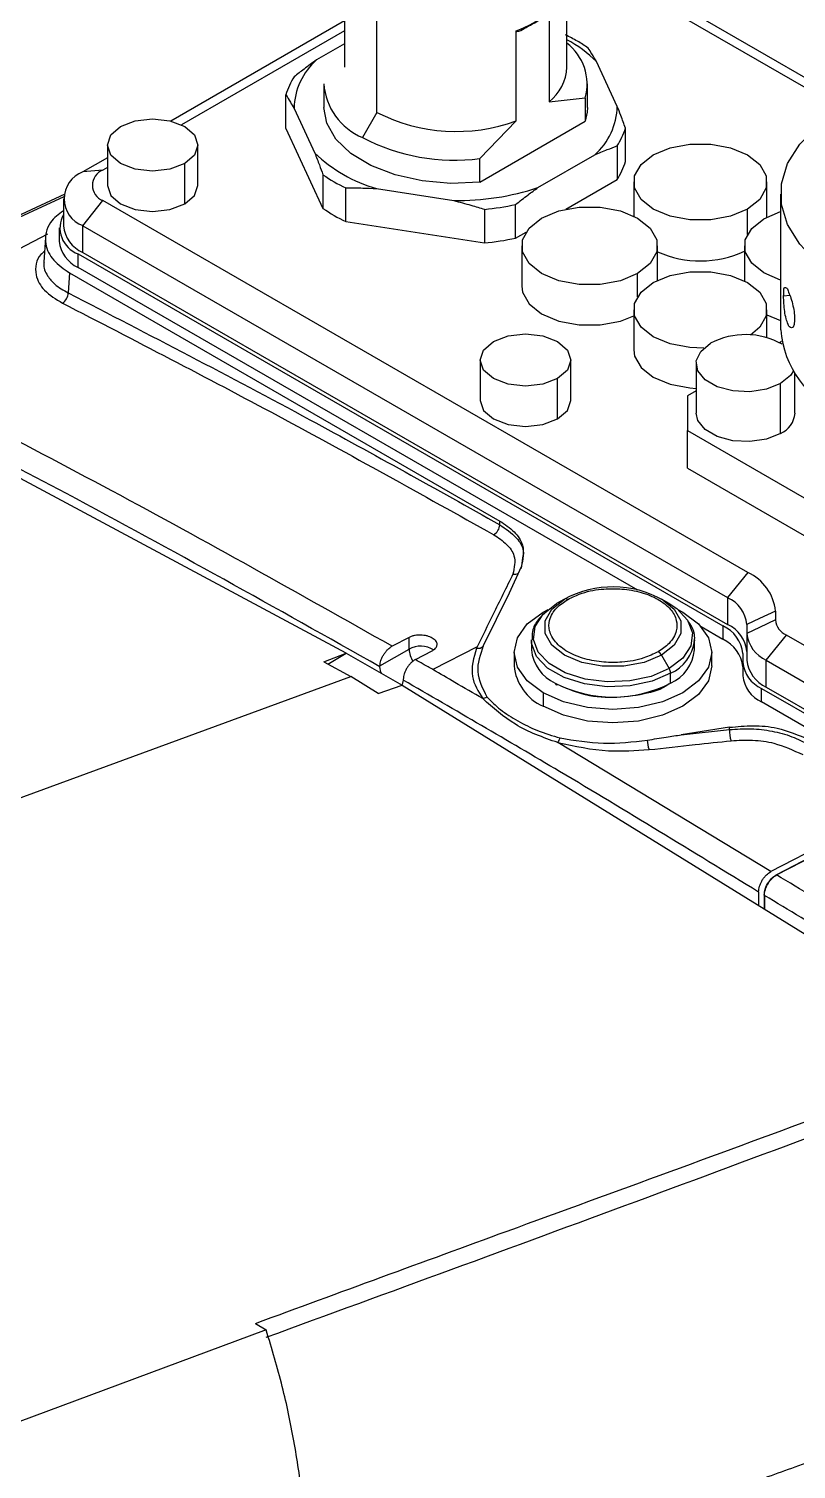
# Model space of a CAD drawing. Header units: millimetres. Extents: x 126 to 938, y 244 to 707.
# Drawn here: x 312.377 to 314.705, y 583.581 to 587.955 of the extents above; entities that cross this region are included whole.
import ezdxf

# ---------------------------------------------------------------- set-up
doc = ezdxf.new("R2010")
doc.units = ezdxf.units.MM

msp = doc.modelspace()

# ---------------------------------------------------------------- linework, layer by layer
at = {"color": 7, "linetype": 'Continuous', "lineweight": 25}
for p, q in [((313.334, 588.2219), (313.334, 587.8391)), ((314.009, 587.8391), (314.009, 588.2219)), ((314.8717, 587.7258), (314.0251, 588.2146)), ((314.0212, 588.187), (314.8459, 587.7109)), ((313.4329, 587.7013), (313.4329, 588.0841)), ((313.9549, 588.0068), (313.9549, 587.7332)), ((313.334, 587.9789), (312.8076, 587.675)), ((313.334, 587.949), (312.8396, 587.6636)), ((313.8549, 587.6755), (313.8549, 587.949)), ((313.334, 587.9095), (313.2496, 587.8608)), ((314.1619, 587.7197), (314.0989, 587.8554)), ((313.2715, 587.788), (313.2715, 587.7166)), ((314.0715, 587.7166), (314.0715, 587.788)), ((313.1564, 587.6527), (313.1564, 587.7547)), ((313.9549, 587.7332), (314.0647, 587.7456)), ((314.0647, 587.7456), (314.0647, 587.6742)), ((313.1812, 587.7135), (313.2442, 587.5778)), ((313.4329, 587.7013), (313.3887, 587.6248)), ((313.1564, 587.6527), (313.2691, 587.4099)), ((313.7451, 587.5611), (313.8549, 587.6755)), ((313.7451, 587.4896), (314.0647, 587.6742)), ((314.1867, 587.5519), (314.1867, 587.6539)), ((312.6148, 587.6023), (312.6148, 587.4798)), ((312.8898, 587.4798), (312.8898, 587.6023)), ((314.1613, 587.5993), (314.1613, 587.4972)), ((312.6148, 587.5637), (312.5402, 587.5206)), ((312.8495, 587.4237), (312.8495, 587.5462)), ((313.7451, 587.4896), (313.7451, 587.5611)), ((313.9214, 587.473), (314.0935, 587.5724)), ((312.6014, 587.5261), (312.5402, 587.5206)), ((312.6148, 587.5338), (312.6014, 587.5261)), ((313.2691, 587.512), (313.2691, 587.4099)), ((313.3384, 587.3699), (313.3384, 587.472)), ((313.4311, 587.4699), (313.6661, 587.4335)), ((314.0059, 587.4075), (314.1613, 587.4972)), ((314.2119, 587.49), (314.2119, 587.3865)), ((314.6161, 587.3836), (314.6161, 587.49)), ((312.4862, 587.4528), (312.2271, 587.3331)), ((312.4831, 587.4448), (312.2369, 587.3311)), ((312.4816, 587.439), (312.4816, 587.3573)), ((312.5402, 587.3573), (312.6014, 587.4335)), ((314.5581, 586.304), (312.6014, 587.4335)), ((313.8535, 587.3195), (313.8535, 587.4216)), ((314.6577, 587.4534), (314.6577, 587.0411)), ((313.7589, 587.407), (313.7589, 587.3049)), ((314.5569, 587.3307), (314.5569, 587.4075)), ((314.607, 587.3786), (314.6577, 587.4)), ((311.7818, 586.9925), (312.4346, 587.3322)), ((312.4689, 587.3512), (312.4689, 587.3104)), ((312.5402, 587.3573), (314.4969, 586.2278)), ((312.5402, 587.2757), (312.5402, 587.3573)), ((313.3384, 587.3699), (313.7589, 587.3049)), ((313.8535, 587.3195), (313.8853, 587.3379)), ((312.4267, 587.3215), (312.4222, 587.2469)), ((313.8722, 587.2961), (313.8722, 587.1737)), ((314.2841, 587.1916), (314.2841, 587.2961)), ((314.5478, 587.2961), (314.5478, 587.1897)), ((312.526, 587.2716), (314.4827, 586.142)), ((312.526, 587.2308), (312.526, 587.2716)), ((312.5402, 587.2757), (314.4969, 586.1461)), ((312.4998, 587.2145), (312.4961, 587.1533)), ((312.4998, 587.2145), (313.806, 586.4604)), ((314.2246, 586.2502), (312.526, 587.2308)), ((314.2238, 587.1416), (314.2238, 587.2121)), ((314.6666, 587.1438), (314.6854, 587.1468)), ((314.2119, 587.1022), (314.2119, 586.9798)), ((314.6161, 587.0171), (314.6161, 587.1022)), ((314.6161, 587.0862), (314.6577, 587.0698)), ((313.3395, 586.0597), (311.5418, 587.0238)), ((314.6455, 585.3856), (317.7345, 586.9929)), ((314.6607, 587.0059), (314.654, 587.002)), ((313.7462, 586.9492), (313.7462, 586.8267)), ((314.0212, 586.8267), (314.0212, 586.9492)), ((314.4012, 586.939), (314.4012, 586.7879)), ((313.9809, 586.7706), (313.9809, 586.893)), ((314.7012, 586.7879), (314.7012, 586.9091)), ((314.4012, 586.856), (314.3746, 586.8407)), ((314.6573, 586.7267), (314.6573, 586.8778)), ((314.3746, 586.8407), (314.3746, 586.7351)), ((314.3746, 586.7351), (315.1888, 586.2651)), ((314.3746, 586.6208), (314.3746, 586.7351)), ((314.3746, 586.6208), (314.9765, 586.2733)), ((316.8122, 586.5324), (314.6279, 585.3958)), ((316.825, 586.5207), (314.6449, 585.3864)), ((313.8055, 586.4494), (313.806, 586.4604)), ((313.8707, 586.3211), (313.8336, 586.2412)), ((313.8742, 586.3489), (313.8704, 586.3158)), ((314.5581, 586.304), (314.4969, 586.2278)), ((313.8336, 586.2412), (313.7556, 586.081)), ((314.0015, 586.2232), (313.978, 586.2096)), ((314.3197, 586.2096), (314.2962, 586.2232)), ((314.3454, 586.1921), (314.361, 586.1837)), ((314.4969, 586.2278), (314.4969, 586.1461)), ((314.5554, 586.1461), (314.5554, 586.1193)), ((314.642, 586.187), (314.642, 586.1602)), ((313.5301, 586.107), (313.4788, 586.0803)), ((313.5301, 586.0715), (313.5301, 586.107)), ((314.4827, 586.1012), (314.4166, 586.1394)), ((314.4827, 586.142), (314.4827, 586.1012)), ((314.5554, 586.1193), (314.5554, 586.0377)), ((314.614, 586.0377), (314.6752, 586.1139)), ((314.8995, 585.9844), (314.6752, 586.1139)), ((313.2713, 586.0324), (313.3395, 586.0597)), ((313.2842, 586.0254), (313.3395, 586.0597)), ((313.3395, 586.0597), (313.5092, 585.9617)), ((313.4418, 586.0205), (313.5301, 586.0715)), ((313.5495, 586.0397), (313.6008, 586.0664)), ((313.7367, 586.0789), (313.6026, 586.0091)), ((313.8488, 586.0613), (313.8488, 586.0205)), ((313.9013, 586.0994), (313.9013, 586.0694)), ((314.3963, 586.0694), (314.3963, 586.0994)), ((314.3963, 586.0994), (314.3963, 586.0964)), ((314.4488, 586.0205), (314.4488, 586.0613)), ((314.5428, 586.0584), (314.5428, 586.0316)), ((313.2713, 586.0324), (313.3537, 585.9882)), ((314.2962, 586.0531), (314.3197, 586.0123)), ((314.5428, 586.0316), (314.5428, 585.9907)), ((314.614, 586.0377), (314.8383, 585.9082)), ((314.614, 585.956), (314.614, 586.0377)), ((311.4854, 585.3019), (313.3537, 585.9882)), ((313.4361, 585.9372), (313.3537, 585.9882)), ((314.3239, 585.9684), (314.3239, 585.9984)), ((313.4361, 585.9372), (313.5092, 585.9617)), ((313.5092, 585.9617), (315.3069, 584.8502)), ((313.9367, 585.9388), (313.9367, 585.898)), ((314.5999, 585.9519), (314.8241, 585.8225)), ((314.5999, 585.9111), (314.5999, 585.9519)), ((314.614, 585.956), (314.8383, 585.8266)), ((314.8241, 585.7817), (314.5999, 585.9111)), ((314.5024, 585.834), (314.3562, 585.8114)), ((314.3562, 585.8114), (314.5023, 585.8272)), ((314.5023, 585.8272), (314.5024, 585.834)), ((314.6279, 585.3958), (313.9815, 585.7875)), ((314.646, 585.3858), (314.6449, 585.3864)), ((314.5908, 585.3336), (314.5908, 585.293)), ((314.6078, 585.3242), (314.6078, 585.2824)), ((314.6085, 585.3234), (314.6085, 585.2821)), ((313.0968, 584.004), (312.2981, 583.707)), ((313.0642, 584.0241), (313.0968, 584.004))]:
    msp.add_line(p, q, dxfattribs=at)
at = {"color": 7, "linetype": 'Continuous', "lineweight": 25, "flags": 128}
for points in [[(312.6551, 587.6584), (312.6997, 587.6756), (312.7523, 587.6817), (312.8049, 587.6756), (312.8495, 587.6584), (312.8793, 587.6327), (312.8898, 587.6023), (312.8793, 587.5719), (312.8495, 587.5462)], [(313.7451, 587.4896), (313.6572, 587.4858), (313.57, 587.4932), (313.4878, 587.5115), (313.4145, 587.5397), (313.3536, 587.5764), (313.3082, 587.62), (313.2804, 587.6683), (313.2715, 587.7166)], [(314.0715, 587.7166), (314.0707, 587.7019), (314.0647, 587.6742)], [(314.7462, 587.2688), (314.716, 587.3015), (314.6789, 587.3604), (314.6601, 587.4221), (314.6601, 587.4847), (314.6789, 587.5464), (314.716, 587.6053), (314.7703, 587.6595), (314.84, 587.7075)], [(312.8495, 587.5462), (312.8049, 587.529), (312.7523, 587.5229), (312.6997, 587.529), (312.6551, 587.5462), (312.6253, 587.5719), (312.6148, 587.6023), (312.6253, 587.6327), (312.6551, 587.6584)], [(314.2711, 587.5725), (314.3223, 587.594), (314.3824, 587.6053), (314.4456, 587.6053), (314.5058, 587.594), (314.5569, 587.5725), (314.5941, 587.543), (314.6136, 587.5083), (314.6136, 587.4718), (314.5941, 587.4371), (314.5569, 587.4075)], [(314.5569, 587.4075), (314.5058, 587.3861), (314.4456, 587.3748), (314.3824, 587.3748), (314.3223, 587.3861), (314.2711, 587.4075), (314.234, 587.4371), (314.2144, 587.4718), (314.2144, 587.5083), (314.234, 587.543), (314.2711, 587.5725)], [(312.6148, 587.4798), (312.6253, 587.4494), (312.6551, 587.4237), (312.6997, 587.4065), (312.7523, 587.4004), (312.8049, 587.4065), (312.8495, 587.4237)], [(312.8495, 587.4237), (312.8793, 587.4494), (312.8898, 587.4798)], [(314.2238, 587.2121), (314.1716, 587.1902), (314.1104, 587.1787), (314.0459, 587.1787), (313.9846, 587.1902), (313.9325, 587.2121), (313.8946, 587.2422), (313.8747, 587.2775), (313.8747, 587.3147), (313.8946, 587.3501), (313.9325, 587.3802)], [(313.9325, 587.3802), (313.9846, 587.4021), (314.0459, 587.4136), (314.1104, 587.4136), (314.1716, 587.4021), (314.2238, 587.3802), (314.2616, 587.3501), (314.2816, 587.3147), (314.2816, 587.2775), (314.2616, 587.2422), (314.2238, 587.2121)], [(314.6577, 587.1923), (314.607, 587.2137), (314.5698, 587.2432), (314.5503, 587.2779), (314.5503, 587.3144), (314.5698, 587.3491), (314.607, 587.3786)], [(314.2711, 587.1847), (314.3223, 587.2062), (314.3824, 587.2175), (314.4456, 587.2175), (314.5058, 587.2062), (314.5569, 587.1847), (314.5941, 587.1552), (314.6136, 587.1205), (314.6136, 587.084), (314.5941, 587.0493), (314.5657, 587.0252)], [(313.8722, 587.1737), (313.8747, 587.1551), (313.8946, 587.1197), (313.9325, 587.0896), (313.9846, 587.0677), (314.0459, 587.0562), (314.1104, 587.0562), (314.1716, 587.0677), (314.2119, 587.0833)], [(314.425, 586.9858), (314.3824, 586.987), (314.3223, 586.9983), (314.2711, 587.0198), (314.234, 587.0493), (314.2144, 587.084), (314.2144, 587.1205), (314.234, 587.1552), (314.2711, 587.1847)], [(313.7865, 587.0053), (313.8311, 587.0225), (313.8837, 587.0285), (313.9363, 587.0225), (313.9809, 587.0053), (314.0107, 586.9795), (314.0212, 586.9492), (314.0107, 586.9188), (313.9809, 586.893)], [(313.9809, 586.893), (313.9363, 586.8758), (313.8837, 586.8698), (313.8311, 586.8758), (313.7865, 586.893), (313.7566, 586.9188), (313.7462, 586.9492), (313.7566, 586.9795), (313.7865, 587.0053)], [(314.2119, 586.9798), (314.2144, 586.9615), (314.234, 586.9268), (314.2711, 586.8973), (314.3223, 586.8758), (314.3824, 586.8645), (314.4012, 586.8633)], [(314.6573, 586.8778), (314.6146, 586.8605), (314.5643, 586.8527), (314.5124, 586.8553), (314.4652, 586.8681), (314.4283, 586.8893), (314.4063, 586.9166), (314.4018, 586.9465), (314.4152, 586.9756), (314.4451, 587.0002)], [(314.6962, 586.9167), (314.6871, 586.9024), (314.6573, 586.8778)], [(313.7462, 586.8267), (313.7566, 586.7963), (313.7865, 586.7706), (313.8311, 586.7534), (313.8837, 586.7473), (313.9363, 586.7534), (313.9809, 586.7706)], [(313.9809, 586.7706), (314.0107, 586.7963), (314.0212, 586.8267)], [(314.6573, 586.7267), (314.6146, 586.7094), (314.5643, 586.7017), (314.5124, 586.7043), (314.4652, 586.717), (314.4283, 586.7383), (314.4063, 586.7655), (314.4012, 586.7879)], [(313.9367, 585.9388), (313.889, 585.9747), (313.8591, 586.0165), (313.8488, 586.0613), (313.8591, 586.1061), (313.889, 586.1479), (313.9367, 586.1837), (313.9523, 586.1921)], [(314.3197, 586.0123), (314.2647, 585.9885), (314.2002, 585.9747), (314.1316, 585.9718), (314.0644, 585.9803), (314.004, 585.9993), (313.9554, 586.0274), (313.9224, 586.0622), (313.9078, 586.101), (313.9127, 586.1406), (313.9368, 586.1778), (313.978, 586.2096)], [(314.2962, 586.0531), (314.2434, 586.031), (314.1814, 586.0194), (314.1163, 586.0194), (314.0543, 586.031), (314.0015, 586.0531), (313.9632, 586.0835), (313.9431, 586.1193), (313.9431, 586.157), (313.9632, 586.1928), (314.0015, 586.2232)], [(314.3008, 586.2204), (314.3345, 586.1928), (314.3546, 586.157), (314.3546, 586.1193), (314.3345, 586.0835), (314.2962, 586.0531)], [(314.3197, 586.2096), (314.3423, 586.1946), (314.3753, 586.1597), (314.3899, 586.1209), (314.385, 586.0813), (314.3609, 586.0441), (314.3197, 586.0123)], [(314.361, 586.1837), (314.4087, 586.1479), (314.4386, 586.1061), (314.4488, 586.0613), (314.4386, 586.0165), (314.4087, 585.9747), (314.361, 585.9388), (314.2988, 585.9113), (314.2265, 585.894), (314.1488, 585.8881), (314.0712, 585.894), (313.9988, 585.9113), (313.9367, 585.9388)], [(314.642, 586.187), (314.5935, 586.1641), (314.5554, 586.1461)], [(314.642, 586.1602), (314.5935, 586.1373), (314.5554, 586.1193)], [(313.7367, 586.0789), (313.7355, 586.0764), (313.7345, 586.0745)], [(314.3239, 585.9984), (314.2675, 585.974), (314.2015, 585.9598), (314.1312, 585.9569), (314.0624, 585.9656), (314.0005, 585.985), (313.9507, 586.0138), (313.917, 586.0495), (313.902, 586.0892), (313.9013, 586.0997)], [(313.4462, 585.9981), (313.4451, 586.0012), (313.4418, 586.018)], [(314.4488, 586.0205), (314.4386, 585.9756), (314.4087, 585.9339), (314.361, 585.898), (314.2988, 585.8705), (314.2265, 585.8532), (314.1488, 585.8473), (314.0712, 585.8532), (313.9988, 585.8705), (313.9367, 585.898)], [(313.5124, 585.9775), (313.5092, 585.9644), (313.508, 585.9624)]]:
    msp.add_lwpolyline(points, dxfattribs=at)
at = {"color": 7, "linetype": 'Continuous', "lineweight": 25}
for centre, radius, start, end in [((313.7494, 588.2473), 0.3164, 289.4792, 310.5194), ((313.7762, 587.4577), 0.5307, 60.0624, 64.4869), ((313.8291, 587.5851), 0.3819, 45.0593, 61.8895), ((313.913, 587.7873), 0.1573, 344.6198, 52.3941), ((313.8133, 587.5221), 0.4564, 55.1598, 60.0696), ((313.3836, 587.7091), 0.2024, 131.4382, 178.7647), ((313.3584, 587.6942), 0.2109, 146.8933, 163.3137), ((313.8677, 587.8446), 0.1415, 308.0693, 357.7546), ((313.4633, 587.8019), 0.1922, 184.1428, 247.1776), ((313.6735, 588.1721), 0.5287, 242.9311, 290.0656), ((313.9595, 587.7241), 0.2024, 311.4373, 358.7655), ((313.9848, 587.7145), 0.2108, 326.8856, 343.314), ((313.6686, 588.1618), 0.6056, 242.4739, 277.256), ((313.5602, 587.9094), 0.4581, 226.38, 253.6265), ((313.9847, 587.6124), 0.2109, 326.8913, 343.3131), ((312.5712, 587.439), 0.0873, 110.7834, 249.2166), ((312.619, 587.4798), 0.0495, 110.7835, 249.2165), ((313.5486, 587.9162), 0.4915, 235.3354, 244.6718), ((313.6758, 588.2156), 0.7821, 269.2882, 288.2984), ((313.6776, 588.2459), 0.8429, 275.5359, 282.0494), ((312.5552, 587.3505), 0.0841, 151.0597, 249.7283), ((313.5486, 587.8142), 0.4915, 235.3354, 244.6718), ((312.5817, 587.3673), 0.1006, 185.6931, 245.628), ((312.5665, 587.3201), 0.0981, 185.6934, 245.6297), ((313.6778, 588.1422), 0.8412, 275.5296, 282.0557), ((314.4139, 587.5636), 0.3135, 245.5469, 295.2923), ((312.4596, 587.1536), 0.0365, 301.2997, 359.5704), ((314.5509, 586.8019), 0.2247, 60.2683, 118.0877), ((314.9614, 587.0665), 0.3047, 184.7824, 246.5379), ((314.63, 586.7926), 0.0714, 292.4726, 356.2076), ((313.7676, 586.4514), 0.0379, 300.9737, 356.9078), ((313.8501, 586.323), 0.0241, 258.9599, 298.787), ((314.4986, 586.1727), 0.1441, 5.6932, 65.6273), ((314.1487, 585.9512), 0.3092, 60.5305, 118.4128), ((314.0057, 586.214), 0.0101, 54.4523, 114.2466), ((314.4553, 586.1361), 0.1006, 5.6999, 65.6212), ((314.4553, 586.0545), 0.1006, 5.6931, 65.628), ((314.6988, 586.1658), 0.057, 185.6911, 245.6292), ((314.4402, 586.0481), 0.1031, 5.6944, 65.6234), ((314.6555, 586.1293), 0.1006, 185.6981, 245.6216), ((313.5653, 586.0078), 0.0727, 57.1271, 118.9317), ((313.606, 586.075), 0.076, 182.6683, 212.5852), ((313.7394, 586.0961), 0.0222, 257.3112, 316.9215), ((314.0252, 586.0818), 0.1245, 185.6974, 245.6232), ((314.2709, 586.0391), 0.0289, 28.8846, 58.0177), ((314.2737, 586.1113), 0.1235, 293.9681, 353.0725), ((314.2725, 586.0818), 0.1245, 294.3778, 354.3016), ((314.4402, 586.0073), 0.1031, 5.6922, 65.6256), ((313.9987, 586.0352), 0.1506, 185.6285, 245.6904), ((314.6403, 586.0413), 0.0981, 185.6915, 245.6276), ((314.6555, 586.0477), 0.1006, 185.6936, 245.6261), ((314.295, 585.9974), 0.0288, 1.9588, 31.1517), ((314.6403, 586.0005), 0.0981, 185.6938, 245.6253), ((313.7474, 585.9517), 0.031, 281.878, 307.0861), ((314.1488, 586.3062), 0.3804, 242.6105, 297.3895), ((313.9781, 585.9677), 0.00437, 170.7784, 309.213), ((313.9403, 585.8164), 0.0504, 324.8637, 343.0518), ((314.5856, 585.8227), 0.0834, 176.8802, 200.6), ((314.3338, 585.7951), 0.0807, 179.9926, 200.9507)]:
    msp.add_arc(centre, radius, start, end, dxfattribs=at)
for points, knots in [([(313.8549, 587.949), (313.8549, 587.9489), (313.8549, 587.9486), (313.8551, 587.9481), (313.8559, 587.9474), (313.8651, 587.9474), (313.881, 587.9571), (313.9052, 587.9698), (313.9268, 587.9828), (313.9426, 587.9934), (313.9504, 587.9998), (313.9539, 588.004), (313.9547, 588.0056), (313.9549, 588.0063), (313.9549, 588.0066), (313.9549, 588.0068)], [0, 0, 0, 0, 0.003476, 0.006635, 0.012923, 0.031088, 0.223825, 0.471952, 0.725256, 0.856909, 0.951399, 0.981027, 0.991666, 0.996074, 1, 1, 1, 1]), ([(314.0989, 587.8554), (314.0943, 587.8634), (314.0863, 587.8774), (314.0777, 587.8909), (314.074, 587.8967)], [0, 0, 0, 0, 0.574866, 1, 1, 1, 1]), ([(313.2496, 587.8608), (313.2369, 587.8515), (313.2139, 587.8349), (313.1916, 587.8172), (313.1818, 587.8094)], [0, 0, 0, 0, 0.556112, 1, 1, 1, 1]), ([(313.1564, 587.7547), (313.1611, 587.7474), (313.1697, 587.7338), (313.1776, 587.7198), (313.1812, 587.7135)], [0, 0, 0, 0, 0.544959, 1, 1, 1, 1]), ([(314.1867, 587.6539), (314.1821, 587.6665), (314.1741, 587.6885), (314.1655, 587.7103), (314.1619, 587.7197)], [0, 0, 0, 0, 0.568639, 1, 1, 1, 1]), ([(314.0935, 587.5724), (314.1061, 587.5778), (314.1285, 587.5874), (314.1514, 587.5957), (314.1613, 587.5993)], [0, 0, 0, 0, 0.565254, 1, 1, 1, 1]), ([(313.2442, 587.5778), (313.2489, 587.5657), (313.2575, 587.5439), (313.2655, 587.5219), (313.2691, 587.512)], [0, 0, 0, 0, 0.551404, 1, 1, 1, 1]), ([(313.3384, 587.472), (313.3556, 587.472), (313.3866, 587.4721), (313.4175, 587.4706), (313.4311, 587.4699)], [0, 0, 0, 0, 0.558316, 1, 1, 1, 1]), ([(313.8535, 587.4216), (313.8661, 587.4315), (313.8883, 587.4491), (313.9114, 587.4658), (313.9214, 587.473)], [0, 0, 0, 0, 0.563905, 1, 1, 1, 1]), ([(313.6661, 587.4335), (313.6835, 587.429), (313.7146, 587.4208), (313.7453, 587.4112), (313.7589, 587.407)], [0, 0, 0, 0, 0.5592874, 1, 1, 1, 1]), ([(312.4816, 587.4022), (312.4671, 587.3919), (312.4342, 587.3684), (312.4196, 587.3045), (312.4503, 587.2479), (312.4827, 587.226), (312.4998, 587.2145)], [0, 0, 0, 0, 0.2221941, 0.5063257, 0.739495, 1, 1, 1, 1]), ([(312.4241, 587.2787), (312.4203, 587.2758), (312.3995, 587.2604), (312.391, 587.2089), (312.424, 587.1548), (312.459, 587.134), (312.4785, 587.1224)], [0, 0, 0, 0, 0.072216, 0.390357, 0.658963, 1, 1, 1, 1]), ([(312.423, 587.2468), (312.4227, 587.2453), (312.4195, 587.2311), (312.4314, 587.2052), (312.4576, 587.175), (312.4818, 587.1614), (312.4961, 587.1533)], [0, 0, 0, 0, 0.037287, 0.344957, 0.612778, 1, 1, 1, 1]), ([(312.4961, 587.1533), (312.7413, 587.0263), (313.1814, 586.7984), (313.6139, 586.5565), (313.8055, 586.4494)], [0, 0, 0, 0, 0.557171, 1, 1, 1, 1]), ([(314.6666, 587.1438), (314.667, 587.1488), (314.6676, 587.1566), (314.6675, 587.1704), (314.6775, 587.1691), (314.6808, 587.1566), (314.6882, 587.1415), (314.6938, 587.1198), (314.6988, 587.0972), (314.6996, 587.0816), (314.7, 587.0742)], [0, 0, 0, 0, 0.129914, 0.200792, 0.234326, 0.320541, 0.462566, 0.640711, 0.828681, 1, 1, 1, 1]), ([(312.4785, 587.1224), (312.6973, 587.0093), (313.1372, 586.7818), (313.5697, 586.5403), (313.7871, 586.4189)], [0, 0, 0, 0, 0.497137, 1, 1, 1, 1]), ([(314.7, 587.0742), (314.6997, 587.0688), (314.6993, 587.0601), (314.6959, 587.047), (314.6845, 587.0474), (314.6791, 587.06), (314.6734, 587.0758), (314.6697, 587.0977), (314.6672, 587.1207), (314.6668, 587.1363), (314.6666, 587.1438)], [0, 0, 0, 0, 0.12795, 0.205286, 0.253841, 0.340593, 0.477495, 0.649551, 0.832642, 1, 1, 1, 1]), ([(313.4788, 586.0803), (313.1966, 586.2394), (312.637, 586.5549), (312.0652, 586.8475), (311.7818, 586.9925)], [0, 0, 0, 0, 0.504423, 1, 1, 1, 1]), ([(313.4418, 586.018), (313.1262, 586.1957), (312.5663, 586.5107), (311.9942, 586.8028), (311.7447, 586.9302)], [0, 0, 0, 0, 0.563816, 1, 1, 1, 1]), ([(313.806, 586.4604), (313.821, 586.4504), (313.8493, 586.4315), (313.8836, 586.3825), (313.8754, 586.3436), (313.8707, 586.3211)], [0, 0, 0, 0, 0.324119, 0.608232, 1, 1, 1, 1]), ([(313.7871, 586.4189), (313.8008, 586.41), (313.8258, 586.3937), (313.8568, 586.3518), (313.8496, 586.3186), (313.8455, 586.2993)], [0, 0, 0, 0, 0.336552, 0.616442, 1, 1, 1, 1]), ([(313.8055, 586.4494), (313.8232, 586.4372), (313.8528, 586.4169), (313.8799, 586.3774), (313.8756, 586.3558), (313.8742, 586.3489)], [0, 0, 0, 0, 0.5023089, 0.8407641, 1, 1, 1, 1]), ([(313.8455, 586.2993), (313.8252, 586.2582), (313.7889, 586.1848), (313.7527, 586.1113), (313.7367, 586.0789)], [0, 0, 0, 0, 0.559574, 1, 1, 1, 1]), ([(314.0115, 586.2222), (314.026, 586.2292), (314.0606, 586.2458), (314.1173, 586.2553), (314.1777, 586.2555), (314.2339, 586.2458), (314.2848, 586.2257), (314.3232, 586.1968), (314.3436, 586.1616), (314.3436, 586.1222), (314.3217, 586.0872), (314.2978, 586.0713), (314.2862, 586.0637)], [0, 0, 0, 0, 0.098167, 0.23578, 0.348391, 0.468947, 0.584167, 0.681999, 0.759647, 0.824664, 0.91474, 1, 1, 1, 1]), ([(314.2862, 586.0637), (314.2717, 586.0567), (314.2371, 586.0401), (314.1804, 586.0306), (314.12, 586.0304), (314.0638, 586.0401), (314.0129, 586.0602), (313.9745, 586.0891), (313.9541, 586.1242), (313.9541, 586.1637), (313.976, 586.1987), (313.9999, 586.2145), (314.0115, 586.2222)], [0, 0, 0, 0, 0.098173, 0.235781, 0.348391, 0.468945, 0.584168, 0.681994, 0.759641, 0.824656, 0.914732, 1, 1, 1, 1]), ([(313.9398, 586.1788), (313.9335, 586.173), (313.9176, 586.1583), (313.9032, 586.13), (313.9033, 586.1084), (313.9033, 586.0999)], [0, 0, 0, 0, 0.2852286, 0.7183618, 1, 1, 1, 1]), ([(314.3953, 586.0958), (314.3957, 586.0976), (314.3989, 586.1122), (314.3919, 586.1354), (314.38, 586.1518), (314.3758, 586.1577)], [0, 0, 0, 0, 0.080261, 0.672294, 1, 1, 1, 1]), ([(313.6008, 586.0664), (313.6035, 586.068), (313.6081, 586.0707), (313.6137, 586.077), (313.6161, 586.0842), (313.6147, 586.0912), (313.6103, 586.0986), (313.6002, 586.1063), (313.5875, 586.1111), (313.5754, 586.1134), (313.5632, 586.1144), (313.551, 586.1136), (313.5391, 586.111), (313.5331, 586.1083), (313.5301, 586.107)], [0, 0, 0, 0, 0.074276, 0.129502, 0.202131, 0.248232, 0.297194, 0.408722, 0.546431, 0.624318, 0.705853, 0.842351, 0.920342, 1, 1, 1, 1]), ([(313.4418, 586.0205), (313.4426, 586.0262), (313.4438, 586.0351), (313.4486, 586.0467), (313.4534, 586.0555), (313.4592, 586.0636), (313.4671, 586.0726), (313.4743, 586.0773), (313.4788, 586.0803)], [0, 0, 0, 0, 0.2343072, 0.3710528, 0.5101073, 0.6475481, 0.7798359, 1, 1, 1, 1]), ([(313.7345, 586.0745), (313.7262, 586.0451), (313.7107, 585.9908), (313.7402, 585.9433), (313.7538, 585.9214)], [0, 0, 0, 0, 0.539679, 1, 1, 1, 1]), ([(313.7556, 586.081), (313.7464, 586.0549), (313.7276, 586.0021), (313.7532, 585.9522), (313.7662, 585.927)], [0, 0, 0, 0, 0.494308, 1, 1, 1, 1]), ([(313.4418, 586.018), (313.4418, 586.0185), (313.4418, 586.0193), (313.4418, 586.0201), (313.4418, 586.0205)], [0, 0, 0, 0, 0.560939, 1, 1, 1, 1]), ([(313.5495, 586.0397), (313.545, 586.0367), (313.5378, 586.032), (313.5298, 586.023), (313.524, 586.0148), (313.5192, 586.0059), (313.5145, 585.9943), (313.5133, 585.9853), (313.5125, 585.9797)], [0, 0, 0, 0, 0.220506, 0.353371, 0.490622, 0.630182, 0.766452, 1, 1, 1, 1]), ([(313.6026, 586.0091), (313.5927, 586.0149), (313.575, 586.025), (313.5573, 586.0352), (313.5495, 586.0397)], [0, 0, 0, 0, 0.560104, 1, 1, 1, 1]), ([(313.5125, 585.9797), (313.5125, 585.9793), (313.5124, 585.9785), (313.5124, 585.9778), (313.5124, 585.9775)], [0, 0, 0, 0, 0.5674058, 1, 1, 1, 1]), ([(314.5908, 585.3336), (314.3901, 585.4566), (314.0331, 585.6755), (313.6709, 585.8856), (313.5124, 585.9775)], [0, 0, 0, 0, 0.562306, 1, 1, 1, 1]), ([(313.7538, 585.9214), (313.7256, 585.9378), (313.6752, 585.9671), (313.6248, 585.9963), (313.6026, 586.0091)], [0, 0, 0, 0, 0.560404, 1, 1, 1, 1]), ([(313.7662, 585.927), (313.7794, 585.9134), (313.8074, 585.8849), (313.861, 585.8526), (313.9208, 585.8215), (313.9654, 585.8085), (313.9885, 585.8018)], [0, 0, 0, 0, 0.219441, 0.46209, 0.72139, 1, 1, 1, 1]), ([(314.3197, 585.9668), (314.3188, 585.966), (314.2978, 585.9479), (314.2373, 585.9326), (314.1495, 585.9204), (314.0581, 585.9296), (314.005, 585.9535), (313.9809, 585.9643)], [0, 0, 0, 0, 0.0110126, 0.2356294, 0.5055064, 0.7753792, 1, 1, 1, 1]), ([(313.9815, 585.7875), (313.937, 585.8033), (313.8523, 585.8333), (313.7855, 585.8931), (313.7538, 585.9214)], [0, 0, 0, 0, 0.526723, 1, 1, 1, 1]), ([(313.9885, 585.8018), (314.0323, 585.7945), (314.1202, 585.78), (314.2087, 585.79), (314.2532, 585.7951)], [0, 0, 0, 0, 0.497866, 1, 1, 1, 1]), ([(314.2532, 585.7951), (314.2724, 585.7982), (314.3067, 585.8037), (314.3411, 585.809), (314.3562, 585.8114)], [0, 0, 0, 0, 0.559749, 1, 1, 1, 1]), ([(314.5023, 585.8272), (314.5243, 585.8287), (314.5675, 585.8316), (314.6314, 585.8235), (314.6911, 585.8084), (314.7266, 585.7901), (314.7435, 585.7813)], [0, 0, 0, 0, 0.264276, 0.520588, 0.771428, 1, 1, 1, 1]), ([(314.5024, 585.834), (314.5261, 585.8364), (314.5743, 585.8412), (314.6577, 585.8335), (314.712, 585.8102), (314.7437, 585.7967)], [0, 0, 0, 0, 0.288825, 0.585909, 1, 1, 1, 1]), ([(314.5075, 585.7934), (314.5292, 585.7945), (314.5727, 585.7969), (314.6476, 585.7868), (314.696, 585.7644), (314.7245, 585.7512)], [0, 0, 0, 0, 0.290979, 0.582227, 1, 1, 1, 1]), ([(313.9815, 585.7875), (314.0326, 585.7767), (314.1241, 585.7573), (314.2173, 585.7635), (314.2585, 585.7662)], [0, 0, 0, 0, 0.5584389, 1, 1, 1, 1]), ([(314.2585, 585.7662), (314.305, 585.7713), (314.388, 585.7804), (314.471, 585.7894), (314.5075, 585.7934)], [0, 0, 0, 0, 0.560031, 1, 1, 1, 1]), ([(314.5908, 585.3336), (314.5909, 585.3365), (314.5912, 585.3425), (314.5935, 585.3515), (314.5969, 585.3607), (314.6016, 585.3697), (314.6074, 585.3781), (314.6156, 585.3877), (314.6231, 585.3926), (314.6279, 585.3958)], [0, 0, 0, 0, 0.11493, 0.239015, 0.3697062, 0.5032596, 0.6418225, 0.77554, 1, 1, 1, 1]), ([(314.6078, 585.3242), (314.6086, 585.3305), (314.6101, 585.3444), (314.6193, 585.3621), (314.6305, 585.3766), (314.6392, 585.3826), (314.6432, 585.3854)], [0, 0, 0, 0, 0.258075, 0.567223, 0.802972, 1, 1, 1, 1]), ([(314.6085, 585.3234), (314.6086, 585.3263), (314.6089, 585.3323), (314.6112, 585.3413), (314.6146, 585.3505), (314.6192, 585.3593), (314.6248, 585.3676), (314.6312, 585.3749), (314.638, 585.3811), (314.6431, 585.3841), (314.6455, 585.3856)], [0, 0, 0, 0, 0.114596, 0.238888, 0.368782, 0.502925, 0.635589, 0.765188, 0.88736, 1, 1, 1, 1]), ([(314.6432, 585.3854), (314.6435, 585.3856), (314.6441, 585.3859), (314.6447, 585.3862), (314.6449, 585.3864)], [0, 0, 0, 0, 0.562892, 1, 1, 1, 1]), ([(314.899, 585.2323), (314.8517, 585.2611), (314.7673, 585.3124), (314.6827, 585.3632), (314.6455, 585.3856)], [0, 0, 0, 0, 0.560639, 1, 1, 1, 1]), ([(314.8609, 585.1707), (314.8138, 585.1994), (314.7298, 585.2505), (314.6455, 585.3011), (314.6085, 585.3234)], [0, 0, 0, 0, 0.560507, 1, 1, 1, 1]), ([(313.0642, 584.0241), (313.3187, 584.1176), (313.7381, 584.2716), (314.3223, 584.4848), (314.8154, 584.6666), (315.1432, 584.7891), (315.3069, 584.8502)], [0, 0, 0, 0, 0.34037, 0.560745, 0.780668, 1, 1, 1, 1]), ([(315.3369, 584.8109), (314.9643, 584.6713), (314.2182, 584.3918), (313.47, 584.1179), (313.0955, 583.9809)], [0, 0, 0, 0, 0.499456, 1, 1, 1, 1]), ([(313.2277, 583.3291), (313.2212, 583.3848), (313.2079, 583.4978), (313.1824, 583.6658), (313.1474, 583.8359), (313.114, 583.9468), (313.0968, 584.004)], [0, 0, 0, 0, 0.244185, 0.495635, 0.740185, 1, 1, 1, 1]), ([(315.4573, 583.8679), (315.4432, 583.8604), (315.4167, 583.8464), (315.3732, 583.8325), (315.3292, 583.8158), (315.2816, 583.7987), (315.2323, 583.7808), (315.1922, 583.7662), (315.16, 583.7546), (315.1346, 583.7453), (315.1056, 583.7348), (315.073, 583.723), (315.0367, 583.7098), (314.9968, 583.6953), (314.9533, 583.6795), (314.9074, 583.6628), (314.853, 583.643), (314.7841, 583.6179), (314.7034, 583.5886), (314.6141, 583.5561), (314.5194, 583.5217), (314.4124, 583.4828), (314.2449, 583.4219), (314.0346, 583.3455), (313.7994, 583.26), (313.6169, 583.1936), (313.4812, 583.1443), (313.3861, 583.1097), (313.3142, 583.0836), (313.274, 583.069), (313.2578, 583.0631)], [0, 0, 0, 0, 0.020419, 0.038292, 0.058367, 0.080691, 0.103071, 0.125506, 0.13538, 0.146902, 0.160075, 0.174897, 0.191368, 0.209489, 0.22926, 0.25068, 0.272078, 0.303392, 0.344623, 0.382054, 0.425061, 0.473647, 0.527811, 0.653405, 0.760241, 0.848317, 0.902065, 0.945262, 0.977906, 1, 1, 1, 1])]:
    msp.add_open_spline(points, degree=3, knots=knots, dxfattribs=at)

doc.saveas('drawing.dxf')
